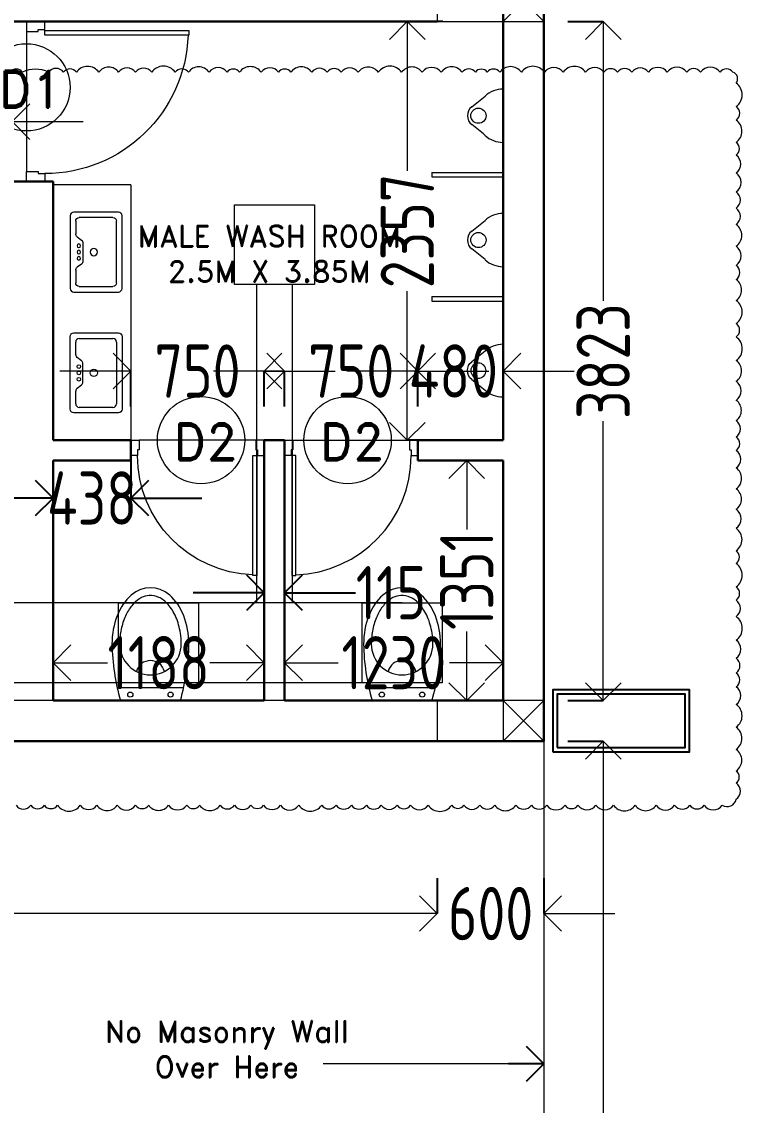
# Model space of a CAD drawing. Header units: inches. Extents: x -605 to 2991212, y -2872845 to 0.
# Drawn here: x 2406949 to 2411006, y -2777668 to -2771565 of the extents above; entities that cross this region are included whole.
import ezdxf

# ---------------------------------------------------------------- set-up
doc = ezdxf.new("R2010")
doc.units = ezdxf.units.IN
doc.header["$LTSCALE"] = 600
doc.header["$MEASUREMENT"] = 0
for name, color, linetype in [('BG&E - DIMENSIONS', 7, 'Continuous'), ('SnT-DIMENSION', 7, 'Continuous'), ('SnT-ROAD', 25, 'Continuous')]:
    doc.layers.add(name, color=color, linetype=linetype)
for name, color, linetype, lineweight in [('DIM', 251, 'Continuous', 0), ('elevation wall', 7, 'Continuous', 13), ('FURNITURE', 23, 'Continuous', 9), ('OBJET', 251, 'Continuous', 9), ('rRCC 2', 40, 'Continuous', 15), ('TEXT', 7, 'Continuous', 0), ('WALLS', 7, 'Continuous', 30)]:
    doc.layers.add(name, color=color, linetype=linetype, lineweight=lineweight)
doc.layers.add('window', color=7, linetype='Continuous', lineweight=15, true_color=0x735461)
doc.styles.add('DIM', font='geniso.shx', dxfattribs={"width": 0.85})
doc.styles.add('PV_ROMAND', font='romand.shx')
doc.styles.add('ROMAND', font='romand.shx')
doc.dimstyles.new('ST-100', dxfattribs={"dimscale": 100, "dimtxt": 2.5, "dimasz": 2, "dimexe": 0.18, "dimexo": 0.0625, "dimgap": 0.2, "dimtad": 0, "dimdec": 0, "dimzin": 0, "dimdsep": 46, "dimtxsty": 'DIM', "dimblk": 'OPEN90', "dimcen": 0.09, "dimclrd": 256, "dimclrt": 7, "dimadec": 0, "dimazin": 0, "dimtfac": 1, "dimtdec": 0, "dimtofl": 0, "dimtmove": 0, "dimatfit": 3, "dimldrblk": 'OPEN90', "dimfxl": 1, "dimtolj": 1, "dimtzin": 0, "dimlwd": -1, "dimarcsym": 0})

# ---------------------------------------------------------------- blocks, each defined once
blk = doc.blocks.new('svsdsdcsd')
at = {"layer": 'OBJET', "linetype": 'ByBlock'}
for p, q in [((165026.23, -53640.84), (165026.23, -53633.05)), ((165027.08, -53632.21), (165041.39, -53632.21)), ((165042.23, -53633.05), (165042.23, -53640.84)), ((165030.02, -53641.68), (165027.08, -53641.68)), ((165031.46, -53640.33), (165030.7, -53641.34)), ((165036.34, -53640), (165032.13, -53640)), ((165037.77, -53641.34), (165037.01, -53640.33)), ((165041.39, -53641.68), (165038.44, -53641.68))]:
    blk.add_line(p, q, dxfattribs=at)
blk.add_lwpolyline([(165042.66, -53642.94), (165025.81, -53642.94, -0.414214), (165024.97, -53642.1), (165024.97, -53631.78, -0.414214), (165025.81, -53630.94), (165042.66, -53630.94, -0.414214), (165043.5, -53631.78), (165043.5, -53642.1, -0.414214)], format="xyb", close=True, dxfattribs=at)
for centre, radius in [((165034.23, -53637.47), 0.842), ((165032.77, -53640.95), 0.421), ((165034.23, -53640.95), 0.421), ((165035.7, -53640.95), 0.421)]:
    blk.add_circle(centre, radius, dxfattribs=at)
for centre, start, end in [((165027.08, -53633.05), 90, 180), ((165041.39, -53633.05), 0, 90), ((165027.08, -53640.84), 180, 270), ((165030.02, -53640.84), 270, 323.1301), ((165032.13, -53640.84), 90, 143.1301), ((165036.34, -53640.84), 36.8699, 90), ((165038.44, -53640.84), 216.8699, 270), ((165041.39, -53640.84), 270, 0)]:
    blk.add_arc(centre, 0.842, start, end, dxfattribs=at)
blk = doc.blocks.new('Urinal')
at = {"layer": 'OBJET'}
blk.add_circle((2454060.82, -2300340.1), 1.71, dxfattribs=at)
for centre, radius, start, end in [((2454055.28, -2300340.1), 6, 47.5611, 90), ((2454083.62, -2300309.11), 36, 227.5611, 233.6632), ((2454060.82, -2300340.1), 2.48, 306.3368, 53.6632), ((2454083.62, -2300371.1), 36, 126.3368, 132.4389), ((2454055.28, -2300340.1), 6, 270, 312.4389)]:
    blk.add_arc(centre, radius, start, end, dxfattribs=at)
blk = doc.blocks.new('WC')
at = {"layer": 'OBJET'}
for p, q in [((-6.48, 2.5), (6.48, 2.5)), ((-5.84, 0), (5.84, 0))]:
    blk.add_line(p, q, dxfattribs=at)
for centre in [(-3.93, 1.15), (3.93, 1.15)]:
    blk.add_circle(centre, 0.504, dxfattribs=at)
for centre, radius, start, end in [((34.68, 11.75), 42.19, 181.0205, 196.1744), ((0, 11), 6, 180, 0), ((-34.68, 11.75), 42.19, 343.8256, 358.9795), ((0, 5), 2.79, 13.4234, 166.5766)]:
    blk.add_arc(centre, radius, start, end, dxfattribs=at)
blk.add_ellipse((0, 11), major_axis=(0, 11), ratio=0.681818, start_param=4.712389, end_param=7.853982, dxfattribs=at)
blk.add_open_spline([(6, 11), (6, 11.71), (5.95, 12.42), (5.68, 14.24), (5.38, 15.32), (4.55, 17.24), (4.03, 18.06), (2.88, 19.36), (2.26, 19.83), (1.01, 20.41), (0.39, 20.53), (-0.74, 20.46), (-1.26, 20.32), (-2.29, 19.8), (-2.8, 19.41), (-3.77, 18.39), (-4.22, 17.76), (-4.99, 16.29), (-5.31, 15.46), (-5.78, 13.68), (-5.93, 12.73), (-5.99, 11.52), (-6, 11.26), (-6, 11)], degree=3, knots=[4.712389, 4.712389, 4.712389, 4.712389, 4.92559, 4.92559, 5.275668, 5.275668, 5.625747, 5.625747, 5.975825, 5.975825, 6.325903, 6.325903, 6.616019, 6.616019, 6.906135, 6.906135, 7.196251, 7.196251, 7.486368, 7.486368, 7.776484, 7.776484, 7.853982, 7.853982, 7.853982, 7.853982], dxfattribs=at)
blk = doc.blocks.new('door1')
at = {"layer": 'FURNITURE', "ltscale": 10}
blk.add_line((-29102.45, -2427.68), (-29134.02, -2427.68), dxfattribs=at)
for points in [[(-29103.25, -2391.1), (-29103.25, -2423.54), (-29102.22, -2423.54), (-29102.22, -2391.1)], [(-29134.02, -2425.03), (-29134.47, -2425.03), (-29134.47, -2423.52), (-29136.24, -2423.52), (-29136.24, -2427.68), (-29134.02, -2427.68)], [(-29102.45, -2425.03), (-29102.01, -2425.03), (-29102.01, -2423.52), (-29100.24, -2423.52), (-29100.24, -2427.68), (-29102.45, -2427.68)]]:
    blk.add_lwpolyline(points, close=True, dxfattribs=at)
blk.add_arc((-29102.22, -2423.52), 32.24, 91.8346, 180, dxfattribs=at)
blk = doc.blocks.new('D1')
at = {"layer": 'TEXT'}
blk.add_circle((2456730.2, -2276732.2), 245.7, dxfattribs=at)
at = {"layer": 'TEXT', "insert": (2456573, -2276639.1), "char_height": 206.12, "attachment_point": 1, "style": 'PV_ROMAND'}
blk.add_mtext('D1', dxfattribs=at)
blk = doc.blocks.new('D2')
at = {"layer": 'TEXT'}
blk.add_circle((2458088.9, -2300413.6), 245.7, dxfattribs=at)
at = {"layer": 'TEXT', "insert": (2457931.8, -2300320.5), "char_height": 206.12, "attachment_point": 1, "style": 'PV_ROMAND'}
blk.add_mtext('D2', dxfattribs=at)
blk = doc.blocks.new('_Open90')
at = {"color": 0, "linetype": 'ByBlock', "lineweight": -2}
for p, q in [((-0.5, 0.5), (0, 0)), ((0, 0), (-1, 0)), ((0, 0), (-0.5, -0.5))]:
    blk.add_line(p, q, dxfattribs=at)
blk = doc.blocks.new('*D2217')
at = {"layer": 'Defpoints', "color": 0}
for p in [(2409773.8, -2775618.3), (2410223, -2775618.3), (2409888.8, -2802607.3)]:
    blk.add_point(p, dxfattribs=at)
at = {"layer": 'DIM', "color": 0, "lineweight": -2}
for p, q in [((2410023, -2775618.3), (2410223, -2775618.3)), ((2410023, -2802607.3), (2410223, -2802607.3))]:
    blk.add_line(p, q, dxfattribs=at)
at = {"layer": 'DIM'}
for p, q in [((2410223, -2775818.3), (2410223, -2788683.9)), ((2410223, -2802407.3), (2410223, -2789541.7))]:
    blk.add_line(p, q, dxfattribs=at)
at = {"layer": 'DIM', "xscale": 200, "yscale": 200, "zscale": 200}
for p, rotation in [((2410223, -2775618.3), 90), ((2410223, -2802607.3), 270)]:
    blk.add_blockref('_Open90', p, dxfattribs=dict(at, rotation=rotation))
at = {"layer": 'DIM', "color": 7, "insert": (2410223, -2789112.8), "char_height": 300, "attachment_point": 5, "rotation": 90, "style": 'DIM'}
blk.add_mtext('\\A1;26989', dxfattribs=at)
blk = doc.blocks.new('*D2218')
at = {"layer": 'Defpoints', "color": 0}
for p in [(2409888.8, -2771565.4), (2410223, -2771565.4), (2409888.8, -2775388.3)]:
    blk.add_point(p, dxfattribs=at)
at = {"layer": 'DIM', "color": 0, "lineweight": -2}
for p, q in [((2410023, -2771565.4), (2410223, -2771565.4)), ((2410023, -2775388.3), (2410223, -2775388.3))]:
    blk.add_line(p, q, dxfattribs=at)
at = {"layer": 'DIM'}
for p, q in [((2410223, -2771765.4), (2410223, -2773138.1)), ((2410223, -2775188.3), (2410223, -2773815.6))]:
    blk.add_line(p, q, dxfattribs=at)
at = {"layer": 'DIM', "xscale": 200, "yscale": 200, "zscale": 200}
for p, rotation in [((2410223, -2771565.4), 90), ((2410223, -2775388.3), 270)]:
    blk.add_blockref('_Open90', p, dxfattribs=dict(at, rotation=rotation))
at = {"layer": 'DIM', "color": 7, "insert": (2410223, -2773476.9), "char_height": 300, "attachment_point": 5, "rotation": 90, "style": 'DIM'}
blk.add_mtext('\\A1;3823', dxfattribs=at)
blk = doc.blocks.new('*D2225')
at = {"layer": 'Defpoints', "color": 0}
for p in [(2403288.7, -2775618.3), (2409288.8, -2775618.3), (2403288.7, -2776588.4)]:
    blk.add_point(p, dxfattribs=at)
at = {"layer": 'DIM', "color": 0, "lineweight": -2}
for p, q in [((2403288.7, -2776388.4), (2403288.7, -2776588.4)), ((2409288.8, -2776388.4), (2409288.8, -2776588.4))]:
    blk.add_line(p, q, dxfattribs=at)
at = {"layer": 'DIM'}
for p, q in [((2403488.7, -2776588.4), (2405949.9, -2776588.4)), ((2409088.8, -2776588.4), (2406627.6, -2776588.4))]:
    blk.add_line(p, q, dxfattribs=at)
at = {"layer": 'DIM', "xscale": 200, "yscale": 200, "zscale": 200, "rotation": 180}
blk.add_blockref('_Open90', (2403288.7, -2776588.4), dxfattribs=at)
at = {"layer": 'DIM', "xscale": 200, "yscale": 200, "zscale": 200}
blk.add_blockref('_Open90', (2409288.8, -2776588.4), dxfattribs=at)
at = {"layer": 'DIM', "color": 7, "insert": (2406288.8, -2776588.4), "char_height": 300, "attachment_point": 5, "style": 'DIM'}
blk.add_mtext('\\A1;6000', dxfattribs=at)
blk = doc.blocks.new('*D2226')
at = {"layer": 'Defpoints', "color": 0}
for p in [(2409288.8, -2775618.3), (2409888.8, -2775618.3), (2409888.8, -2776588.4)]:
    blk.add_point(p, dxfattribs=at)
at = {"layer": 'DIM', "color": 0, "lineweight": -2}
for p, q in [((2409288.8, -2776388.4), (2409288.8, -2776588.4)), ((2409888.8, -2776388.4), (2409888.8, -2776588.4))]:
    blk.add_line(p, q, dxfattribs=at)
at = {"layer": 'DIM'}
for p, q in [((2409088.8, -2776588.4), (2408888.8, -2776588.4)), ((2410088.8, -2776588.4), (2410288.8, -2776588.4))]:
    blk.add_line(p, q, dxfattribs=at)
at = {"layer": 'DIM', "xscale": 200, "yscale": 200, "zscale": 200}
blk.add_blockref('_Open90', (2409288.8, -2776588.4), dxfattribs=at)
at = {"layer": 'DIM', "xscale": 200, "yscale": 200, "zscale": 200, "rotation": 180}
blk.add_blockref('_Open90', (2409888.8, -2776588.4), dxfattribs=at)
at = {"layer": 'DIM', "color": 7, "insert": (2409588.8, -2776588.4), "char_height": 300, "attachment_point": 5, "style": 'DIM'}
blk.add_mtext('\\A1;600', dxfattribs=at)
blk = doc.blocks.new('*D2231')
at = {"layer": 'Defpoints', "color": 0}
for p in [(2406896.2, -2772128.3), (2405996.2, -2772552.1), (2406896.2, -2772625.6)]:
    blk.add_point(p, dxfattribs=at)
at = {"layer": 'DIM'}
for p, q in [((2405796.2, -2772128.3), (2405596.2, -2772128.3)), ((2407096.2, -2772128.3), (2407296.2, -2772128.3))]:
    blk.add_line(p, q, dxfattribs=at)
at = {"layer": 'DIM', "color": 0, "lineweight": -2}
for p, q in [((2405996.2, -2772328.3), (2405996.2, -2772128.3)), ((2406896.2, -2772328.3), (2406896.2, -2772128.3))]:
    blk.add_line(p, q, dxfattribs=at)
at = {"layer": 'DIM', "xscale": 200, "yscale": 200, "zscale": 200}
blk.add_blockref('_Open90', (2405996.2, -2772128.3), dxfattribs=at)
at = {"layer": 'DIM', "xscale": 200, "yscale": 200, "zscale": 200, "rotation": 180}
blk.add_blockref('_Open90', (2406896.2, -2772128.3), dxfattribs=at)
at = {"layer": 'DIM', "color": 7, "insert": (2406446.2, -2772128.3), "char_height": 300, "attachment_point": 5, "style": 'DIM'}
blk.add_mtext('\\A1;900', dxfattribs=at)
blk = doc.blocks.new('*D2236')
at = {"layer": 'Defpoints', "color": 0}
for p in [(2408314.2, -2775175.7), (2407126.2, -2775388.3), (2408314.2, -2775388.3)]:
    blk.add_point(p, dxfattribs=at)
at = {"layer": 'DIM', "color": 0, "lineweight": -2}
for p, q in [((2407126.2, -2775375.7), (2407126.2, -2775175.7)), ((2408314.2, -2775375.7), (2408314.2, -2775175.7))]:
    blk.add_line(p, q, dxfattribs=at)
at = {"layer": 'DIM'}
for p, q in [((2407326.2, -2775175.7), (2407432.4, -2775175.7)), ((2408114.2, -2775175.7), (2408007.9, -2775175.7))]:
    blk.add_line(p, q, dxfattribs=at)
at = {"layer": 'DIM', "xscale": 200, "yscale": 200, "zscale": 200, "rotation": 180}
blk.add_blockref('_Open90', (2407126.2, -2775175.7), dxfattribs=at)
at = {"layer": 'DIM', "xscale": 200, "yscale": 200, "zscale": 200}
blk.add_blockref('_Open90', (2408314.2, -2775175.7), dxfattribs=at)
at = {"layer": 'DIM', "color": 7, "insert": (2407720.2, -2775175.7), "char_height": 300, "attachment_point": 5, "style": 'DIM'}
blk.add_mtext('\\A1;1188', dxfattribs=at)
blk = doc.blocks.new('*D2237')
at = {"layer": 'Defpoints', "color": 0}
for p in [(2409658.8, -2775175.7), (2408429.2, -2775388.3), (2409658.8, -2775388.3)]:
    blk.add_point(p, dxfattribs=at)
at = {"layer": 'DIM', "color": 0, "lineweight": -2}
for p, q in [((2408429.2, -2775375.7), (2408429.2, -2775175.7)), ((2409658.8, -2775375.7), (2409658.8, -2775175.7))]:
    blk.add_line(p, q, dxfattribs=at)
at = {"layer": 'DIM'}
for p, q in [((2408629.2, -2775175.7), (2408730.6, -2775175.7)), ((2409458.8, -2775175.7), (2409357.3, -2775175.7))]:
    blk.add_line(p, q, dxfattribs=at)
at = {"layer": 'DIM', "xscale": 200, "yscale": 200, "zscale": 200, "rotation": 180}
blk.add_blockref('_Open90', (2408429.2, -2775175.7), dxfattribs=at)
at = {"layer": 'DIM', "xscale": 200, "yscale": 200, "zscale": 200}
blk.add_blockref('_Open90', (2409658.8, -2775175.7), dxfattribs=at)
at = {"layer": 'DIM', "color": 7, "insert": (2409044, -2775175.7), "char_height": 300, "attachment_point": 5, "style": 'DIM'}
blk.add_mtext('\\A1;1230', dxfattribs=at)
blk = doc.blocks.new('*D2238')
at = {"layer": 'Defpoints', "color": 0}
for p in [(2409454.5, -2774037.4), (2409658.8, -2774037.4), (2409658.8, -2775388.3)]:
    blk.add_point(p, dxfattribs=at)
at = {"layer": 'DIM', "color": 0, "lineweight": -2}
for p, q in [((2409654.5, -2774037.4), (2409454.5, -2774037.4)), ((2409654.5, -2775388.3), (2409454.5, -2775388.3))]:
    blk.add_line(p, q, dxfattribs=at)
at = {"layer": 'DIM'}
for p, q in [((2409454.5, -2774237.4), (2409454.5, -2774425.1)), ((2409454.5, -2775188.3), (2409454.5, -2775000.6))]:
    blk.add_line(p, q, dxfattribs=at)
at = {"layer": 'DIM', "xscale": 200, "yscale": 200, "zscale": 200}
for p, rotation in [((2409454.5, -2774037.4), 90), ((2409454.5, -2775388.3), 270)]:
    blk.add_blockref('_Open90', p, dxfattribs=dict(at, rotation=rotation))
at = {"layer": 'DIM', "color": 7, "insert": (2409454.5, -2774712.8), "char_height": 300, "attachment_point": 5, "rotation": 90, "style": 'DIM'}
blk.add_mtext('\\A1;1351', dxfattribs=at)
blk = doc.blocks.new('*D2239')
at = {"layer": 'Defpoints', "color": 0}
for p in [(2409179.2, -2773533.1), (2409179.2, -2773922.4), (2409658.8, -2773922.4)]:
    blk.add_point(p, dxfattribs=at)
at = {"layer": 'DIM'}
for p, q in [((2408979.2, -2773533.1), (2408779.2, -2773533.1)), ((2409858.8, -2773533.1), (2410058.8, -2773533.1))]:
    blk.add_line(p, q, dxfattribs=at)
at = {"layer": 'DIM', "color": 0, "lineweight": -2}
for p, q in [((2409179.2, -2773733.1), (2409179.2, -2773533.1)), ((2409658.8, -2773733.1), (2409658.8, -2773533.1))]:
    blk.add_line(p, q, dxfattribs=at)
at = {"layer": 'DIM', "xscale": 200, "yscale": 200, "zscale": 200}
blk.add_blockref('_Open90', (2409179.2, -2773533.1), dxfattribs=at)
at = {"layer": 'DIM', "xscale": 200, "yscale": 200, "zscale": 200, "rotation": 180}
blk.add_blockref('_Open90', (2409658.8, -2773533.1), dxfattribs=at)
at = {"layer": 'DIM', "color": 7, "insert": (2409379.2, -2773533.1), "char_height": 300, "attachment_point": 5, "style": 'DIM'}
blk.add_mtext('\\A1;480', dxfattribs=at)
blk = doc.blocks.new('*D2240')
at = {"layer": 'Defpoints', "color": 0}
for p in [(2408429.2, -2773533.1), (2408429.2, -2773922.4), (2409179.2, -2773922.4)]:
    blk.add_point(p, dxfattribs=at)
at = {"layer": 'DIM'}
for p, q in [((2408229.2, -2773533.1), (2408029.2, -2773533.1)), ((2409379.2, -2773533.1), (2409579.2, -2773533.1))]:
    blk.add_line(p, q, dxfattribs=at)
at = {"layer": 'DIM', "color": 0, "lineweight": -2}
for p, q in [((2408429.2, -2773733.1), (2408429.2, -2773533.1)), ((2409179.2, -2773733.1), (2409179.2, -2773533.1))]:
    blk.add_line(p, q, dxfattribs=at)
at = {"layer": 'DIM', "xscale": 200, "yscale": 200, "zscale": 200}
blk.add_blockref('_Open90', (2408429.2, -2773533.1), dxfattribs=at)
at = {"layer": 'DIM', "xscale": 200, "yscale": 200, "zscale": 200, "rotation": 180}
blk.add_blockref('_Open90', (2409179.2, -2773533.1), dxfattribs=at)
at = {"layer": 'DIM', "color": 7, "insert": (2408804.2, -2773533.1), "char_height": 300, "attachment_point": 5, "style": 'DIM'}
blk.add_mtext('\\A1;750', dxfattribs=at)
blk = doc.blocks.new('*D2241')
at = {"layer": 'Defpoints', "color": 0}
for p in [(2407564.2, -2773533.1), (2407564.2, -2773922.4), (2408314.2, -2773922.4)]:
    blk.add_point(p, dxfattribs=at)
at = {"layer": 'DIM'}
for p, q in [((2407364.2, -2773533.1), (2407164.2, -2773533.1)), ((2408514.2, -2773533.1), (2408714.2, -2773533.1))]:
    blk.add_line(p, q, dxfattribs=at)
at = {"layer": 'DIM', "color": 0, "lineweight": -2}
for p, q in [((2407564.2, -2773733.1), (2407564.2, -2773533.1)), ((2408314.2, -2773733.1), (2408314.2, -2773533.1))]:
    blk.add_line(p, q, dxfattribs=at)
at = {"layer": 'DIM', "xscale": 200, "yscale": 200, "zscale": 200}
blk.add_blockref('_Open90', (2407564.2, -2773533.1), dxfattribs=at)
at = {"layer": 'DIM', "xscale": 200, "yscale": 200, "zscale": 200, "rotation": 180}
blk.add_blockref('_Open90', (2408314.2, -2773533.1), dxfattribs=at)
at = {"layer": 'DIM', "color": 7, "insert": (2407939.2, -2773533.1), "char_height": 300, "attachment_point": 5, "style": 'DIM'}
blk.add_mtext('\\A1;750', dxfattribs=at)
blk = doc.blocks.new('*D2242')
at = {"layer": 'Defpoints', "color": 0}
for p in [(2409120, -2771565.4), (2409658.8, -2771565.4), (2409658.8, -2773922.4)]:
    blk.add_point(p, dxfattribs=at)
at = {"layer": 'DIM', "color": 0, "lineweight": -2}
for p, q in [((2409320, -2771565.4), (2409120, -2771565.4)), ((2409320, -2773922.4), (2409120, -2773922.4))]:
    blk.add_line(p, q, dxfattribs=at)
at = {"layer": 'DIM'}
for p, q in [((2409120, -2771765.4), (2409120, -2772405.1)), ((2409120, -2773722.4), (2409120, -2773082.6))]:
    blk.add_line(p, q, dxfattribs=at)
at = {"layer": 'DIM', "xscale": 200, "yscale": 200, "zscale": 200}
for p, rotation in [((2409120, -2771565.4), 90), ((2409120, -2773922.4), 270)]:
    blk.add_blockref('_Open90', p, dxfattribs=dict(at, rotation=rotation))
at = {"layer": 'DIM', "color": 7, "insert": (2409120, -2772743.9), "char_height": 300, "attachment_point": 5, "rotation": 90, "style": 'DIM'}
blk.add_mtext('\\A1;2357', dxfattribs=at)
blk = doc.blocks.new('*D2243')
at = {"layer": 'Defpoints', "color": 0}
for p in [(2404688.7, -2771140.6), (2404688.7, -2771565.4), (2409288.8, -2771565.4)]:
    blk.add_point(p, dxfattribs=at)
at = {"layer": 'DIM', "color": 0, "lineweight": -2}
for p, q in [((2404688.7, -2771340.6), (2404688.7, -2771140.6)), ((2409288.8, -2771340.6), (2409288.8, -2771140.6))]:
    blk.add_line(p, q, dxfattribs=at)
at = {"layer": 'DIM'}
for p, q in [((2404888.7, -2771140.6), (2406637.2, -2771140.6)), ((2409088.8, -2771140.6), (2407340.4, -2771140.6))]:
    blk.add_line(p, q, dxfattribs=at)
at = {"layer": 'DIM', "xscale": 200, "yscale": 200, "zscale": 200, "rotation": 180}
blk.add_blockref('_Open90', (2404688.7, -2771140.6), dxfattribs=at)
at = {"layer": 'DIM', "xscale": 200, "yscale": 200, "zscale": 200}
blk.add_blockref('_Open90', (2409288.8, -2771140.6), dxfattribs=at)
at = {"layer": 'DIM', "color": 7, "insert": (2406988.8, -2771140.6), "char_height": 300, "attachment_point": 5, "style": 'DIM'}
blk.add_mtext('\\A1;4600', dxfattribs=at)
blk = doc.blocks.new('*D2271')
at = {"layer": 'BG&E - DIMENSIONS', "color": 0, "linetype": 'ByBlock', "lineweight": -2}
for p, q in [((2407126.2, -2774037.4), (2407126.2, -2774248.4)), ((2407564.2, -2774037.4), (2407564.2, -2774248.4))]:
    blk.add_line(p, q, dxfattribs=at)
at = {"layer": 'BG&E - DIMENSIONS', "linetype": 'ByBlock'}
for p, q in [((2406926.2, -2774248.4), (2406726.2, -2774248.4)), ((2407764.2, -2774248.4), (2407964.2, -2774248.4))]:
    blk.add_line(p, q, dxfattribs=at)
at = {"layer": 'Defpoints', "color": 0}
for p in [(2407126.2, -2774037.4), (2407564.2, -2774037.4), (2407126.2, -2774248.4)]:
    blk.add_point(p, dxfattribs=at)
at = {"layer": 'BG&E - DIMENSIONS', "xscale": 200, "yscale": 200, "zscale": 200}
blk.add_blockref('_Open90', (2407126.2, -2774248.4), dxfattribs=at)
at = {"layer": 'BG&E - DIMENSIONS', "xscale": 200, "yscale": 200, "zscale": 200, "rotation": 180}
blk.add_blockref('_Open90', (2407564.2, -2774248.4), dxfattribs=at)
at = {"layer": 'BG&E - DIMENSIONS', "color": 7, "insert": (2407345.2, -2774248.4), "char_height": 300, "attachment_point": 5, "style": 'DIM'}
blk.add_mtext('\\A1;438', dxfattribs=at)
blk = doc.blocks.new('*D2272')
at = {"layer": 'BG&E - DIMENSIONS', "color": 0, "linetype": 'ByBlock', "lineweight": -2}
for p, q in [((2408314.2, -2774655.3), (2408314.2, -2774781.4)), ((2408429.2, -2774655.3), (2408429.2, -2774781.4))]:
    blk.add_line(p, q, dxfattribs=at)
at = {"layer": 'BG&E - DIMENSIONS', "linetype": 'ByBlock'}
for p, q in [((2408114.2, -2774781.4), (2407914.2, -2774781.4)), ((2408629.2, -2774781.4), (2408829.2, -2774781.4))]:
    blk.add_line(p, q, dxfattribs=at)
at = {"layer": 'Defpoints', "color": 0}
for p in [(2408314.2, -2774655.3), (2408429.2, -2774655.3), (2408429.2, -2774781.4)]:
    blk.add_point(p, dxfattribs=at)
at = {"layer": 'BG&E - DIMENSIONS', "xscale": 200, "yscale": 200, "zscale": 200}
blk.add_blockref('_Open90', (2408314.2, -2774781.4), dxfattribs=at)
at = {"layer": 'BG&E - DIMENSIONS', "xscale": 200, "yscale": 200, "zscale": 200, "rotation": 180}
blk.add_blockref('_Open90', (2408429.2, -2774781.4), dxfattribs=at)
at = {"layer": 'BG&E - DIMENSIONS', "color": 7, "insert": (2409027.7, -2774781.4), "char_height": 300, "attachment_point": 5, "style": 'DIM'}
blk.add_mtext('\\A1;115', dxfattribs=at)

msp = doc.modelspace()

# ---------------------------------------------------------------- linework, layer by layer
at = {"color": 3, "linetype": 'ByBlock'}
msp.add_lwpolyline([(2409938.8, -2775678.3), (2410708.8, -2775678.3), (2410708.8, -2775328.3), (2409938.8, -2775328.3)], close=True, dxfattribs=at)
at = {"color": 2, "linetype": 'ByBlock'}
msp.add_lwpolyline([(2409963.8, -2775653.3), (2410683.8, -2775653.3), (2410683.8, -2775353.3), (2409963.8, -2775353.3)], close=True, dxfattribs=at)
at = {"layer": 'DIM', "linetype": 'ByBlock'}
msp.add_line((2409090.5, -2775388.3), (2402688.7, -2775388.3), dxfattribs=at)
at = {"layer": 'DIM', "color": 114, "linetype": 'ByBlock', "true_color": 0x139b48}
msp.add_lwpolyline([(2406918.2, -2775978.2, 0.520567), (2407000.5, -2775978.2, 0.520567), (2407077.1, -2775978.2, 0.520567), (2407151.4, -2775978.2, 0.520567), (2407279.4, -2775978.2, 0.520567), (2407373.2, -2775978.2, 0.520567), (2407487.3, -2775978.2, 0.520567), (2407591, -2775978.2, 0.520567), (2407664.3, -2775978.2, 0.520567), (2407775.8, -2775978.2, 0.520567), (2407878.5, -2775978.2, 0.520567), (2407951.4, -2775978.2, 0.520567), (2408066.1, -2775978.2, 0.520567), (2408147.1, -2775978.2, 0.520567), (2408239.4, -2775978.2, 0.520567), (2408311.3, -2775978.2, 0.520567), (2408405.8, -2775978.2, 0.520567), (2408509.3, -2775978.2, 0.520567), (2408638.2, -2775978.2, 0.520567), (2408718.9, -2775978.2, 0.520567), (2408805.2, -2775978.2, 0.520567), (2408889.6, -2775978.2, 0.520567), (2408973.4, -2775978.2, 0.520567), (2409062.6, -2775978.2, 0.520567), (2409138.7, -2775978.2, 0.520567), (2409237.6, -2775978.2, 0.520567), (2409370.1, -2775978.2, 0.520567), (2409438.6, -2775978.2, 0.520567), (2409528.5, -2775978.2, 0.520567), (2409612.5, -2775978.2, 0.520567), (2409731.4, -2775978.2, 0.520567), (2409819, -2775978.2, 0.520567), (2409905.1, -2775978.2, 0.520567), (2410007.7, -2775978.2, 0.520567), (2410080.8, -2775978.2, 0.520567), (2410182, -2775978.2, 0.520567), (2410281.2, -2775978.2, 0.520567), (2410402.5, -2775978.2, 0.520567), (2410520.6, -2775978.2, 0.520567), (2410624.7, -2775978.2, 0.520567), (2410710.5, -2775978.2, 0.520567), (2410791.1, -2775978.2, 0.520567), (2410892.9, -2775978.2, 0.520567), (2410971.1, -2775944.9, 0.520567), (2410971.1, -2775852.9, 0.520567), (2410971.1, -2775785.6, 0.520567), (2410971.1, -2775664.2, 0.520567), (2410971.1, -2775538.7, 0.520567), (2410971.1, -2775410.4, 0.520567), (2410971.1, -2775311.4, 0.520567), (2410971.1, -2775233.7, 0.520567), (2410971.1, -2775150.9, 0.520567), (2410971.1, -2775048.5, 0.520567), (2410971.1, -2774915.9, 0.520567), (2410971.1, -2774823.4, 0.520567), (2410971.1, -2774748, 0.520567), (2410971.1, -2774616.6, 0.520567), (2410971.1, -2774545.2, 0.520567), (2410971.1, -2774418.8, 0.520567), (2410971.1, -2774311.8, 0.520567), (2410971.1, -2774196.9, 0.520567), (2410971.1, -2774078.7, 0.520567), (2410971.1, -2773980.5, 0.520567), (2410971.1, -2773904.3, 0.520567), (2410971.1, -2773811.8, 0.520567), (2410971.1, -2773698, 0.520567), (2410971.1, -2773590.7, 0.520567), (2410971.1, -2773474.1, 0.520567), (2410971.1, -2773340.9, 0.520567), (2410971.1, -2773265.5, 0.520567), (2410971.1, -2773135.5, 0.520567), (2410971.1, -2773017.3, 0.520567), (2410971.1, -2772938.5, 0.520567), (2410971.1, -2772829.9, 0.520567), (2410971.1, -2772707.7, 0.520567), (2410971.1, -2772615.4, 0.520567), (2410971.1, -2772523.9, 0.520567), (2410971.1, -2772417.3, 0.520567), (2410971.1, -2772317.4, 0.520567), (2410971.1, -2772245.1, 0.520567), (2410971.1, -2772120, 0.520567), (2410971.1, -2772043, 0.520567), (2410971.1, -2771911.3, 0.520567), (2410952.9, -2771850.4, 0.520567), (2410880.5, -2771850.4, 0.520567), (2410771.1, -2771850.4, 0.520567), (2410693, -2771850.4, 0.520567), (2410583.4, -2771850.4, 0.520567), (2410476.8, -2771850.4, 0.520567), (2410384.2, -2771850.4, 0.520567), (2410303.1, -2771850.4, 0.520567), (2410225.9, -2771850.4, 0.520567), (2410123.7, -2771850.4, 0.520567), (2409997.3, -2771850.4, 0.520567), (2409891.7, -2771850.4, 0.520567), (2409761.9, -2771850.4, 0.520567), (2409640.3, -2771850.4, 0.520567), (2409570.2, -2771850.4, 0.520567), (2409503.2, -2771850.4, 0.520567), (2409429.1, -2771850.4, 0.520567), (2409310.1, -2771850.4, 0.520567), (2409203.9, -2771850.4, 0.520567), (2409088.2, -2771850.4, 0.520567), (2408956.8, -2771850.4, 0.520567), (2408843.4, -2771850.4, 0.520567), (2408747.3, -2771850.4, 0.520567), (2408668.4, -2771850.4, 0.520567), (2408582, -2771850.4, 0.520567), (2408465.1, -2771850.4, 0.520567), (2408394.5, -2771850.4, 0.520567), (2408298.1, -2771850.4, 0.520567), (2408174.9, -2771850.4, 0.520567), (2408105.6, -2771850.4, 0.520567), (2408004.9, -2771850.4, 0.520567), (2407887.7, -2771850.4, 0.520567), (2407813.3, -2771850.4, 0.520567), (2407681.2, -2771850.4, 0.520567), (2407590.4, -2771850.4, 0.520567), (2407495.1, -2771850.4, 0.520567), (2407383.9, -2771850.4, 0.520567), (2407257.3, -2771850.4, 0.520567), (2407185.2, -2771850.4, 0.520567), (2407101.4, -2771850.4, 0.238414), (2406953.8, -2771850.4, 0.520567), (2406884.4, -2771850.4, 0.520567)], format="xyb", dxfattribs=at)
at = {"layer": 'elevation wall', "color": 1, "linetype": 'ByBlock'}
for p, q in [((2408271.7, -2773046.4), (2408271.7, -2774838.3)), ((2408471.7, -2773046.4), (2408471.7, -2774838.3)), ((2409090.5, -2774838.3), (2402688.7, -2774838.3)), ((2409090.5, -2775288.3), (2402688.7, -2775288.3))]:
    msp.add_line(p, q, dxfattribs=at)
for points in [[(2408146.7, -2772596.4), (2408596.7, -2772596.4), (2408596.7, -2773046.4), (2408146.7, -2773046.4)], [(2407495.2, -2774838.3), (2407945.2, -2774838.3), (2407945.2, -2775288.3), (2407495.2, -2775288.3)], [(2408865.5, -2774838.3), (2409315.5, -2774838.3), (2409315.5, -2775288.3), (2408865.5, -2775288.3)]]:
    msp.add_lwpolyline(points, close=True, dxfattribs=at)
at = {"layer": 'OBJET', "linetype": 'ByBlock'}
for q in [(2407126.2, -2772483.8), (2407564.2, -2773922.4)]:
    msp.add_line((2407564.2, -2772483.8), q, dxfattribs=at)
at = {"layer": 'rRCC 2', "color": 6}
for p, q in [((2409888.8, -2771335.4), (2409658.8, -2771565.4)), ((2409888.8, -2771565.4), (2409658.8, -2771335.4)), ((2409888.8, -2775388.3), (2409658.8, -2775618.3)), ((2409888.8, -2775618.3), (2409658.8, -2775388.3))]:
    msp.add_line(p, q, dxfattribs=at)
for points in [[(2409888.8, -2771565.4), (2409888.8, -2771335.4), (2409288.8, -2771335.4), (2409288.8, -2771565.4)], [(2409888.8, -2771335.4), (2409658.8, -2771335.4), (2409658.8, -2771565.4), (2409888.8, -2771565.4)], [(2409888.8, -2775618.3), (2409888.8, -2775388.3), (2409288.8, -2775388.3), (2409288.8, -2775618.3)], [(2409888.8, -2775388.3), (2409658.8, -2775388.3), (2409658.8, -2775618.3), (2409888.8, -2775618.3)]]:
    msp.add_lwpolyline(points, close=True, dxfattribs=at)
at = {"layer": 'WALLS', "linetype": 'ByBlock'}
for p, q in [((2409888.8, -2770349.7), (2409888.8, -2775618.3)), ((2409658.8, -2771485.4), (2409658.8, -2773922.4)), ((2404688.7, -2771565.4), (2409288.8, -2771565.4)), ((2406896.2, -2772465.4), (2407126.2, -2772465.4)), ((2407126.2, -2773922.4), (2407126.2, -2772465.4)), ((2407126.2, -2773922.4), (2407564.2, -2773922.4)), ((2407564.2, -2773922.4), (2407564.2, -2774037.4)), ((2408429.2, -2773922.4), (2408314.2, -2773922.4)), ((2408314.2, -2773922.4), (2408314.2, -2775388.3)), ((2408429.2, -2773922.4), (2408429.2, -2775388.3)), ((2409658.8, -2773922.4), (2409179.2, -2773922.4)), ((2409179.2, -2773922.4), (2409179.2, -2774037.4)), ((2407126.2, -2775388.3), (2407126.2, -2774037.4)), ((2407126.2, -2774037.4), (2407564.2, -2774037.4)), ((2409658.8, -2774037.4), (2409179.2, -2774037.4)), ((2409658.8, -2774037.4), (2409658.8, -2775388.3)), ((2407126.2, -2775388.3), (2408314.2, -2775388.3)), ((2408429.2, -2775388.3), (2409658.8, -2775388.3)), ((2402688.7, -2775618.3), (2409888.8, -2775618.3))]:
    msp.add_line(p, q, dxfattribs=at)
at = {"layer": 'window', "color": 146, "linetype": 'ByBlock', "true_color": 0x105689}
for p, q in [((2409258.8, -2772414.1), (2409658.8, -2772414.1)), ((2409258.8, -2772414.1), (2409258.8, -2772439.1)), ((2409258.8, -2772439.1), (2409658.8, -2772439.1)), ((2409258.8, -2773114.1), (2409658.8, -2773114.1)), ((2409258.8, -2773114.1), (2409258.8, -2773139.1)), ((2409258.8, -2773139.1), (2409658.8, -2773139.1)), ((2409888.8, -2775618.3), (2409888.8, -2802607.3))]:
    msp.add_line(p, q, dxfattribs=at)

# ---------------------------------------------------------------- block references
at = {"yscale": 24.28977272701566, "zscale": 24.28977272701566, "rotation": 270}
for p, xscale in [((3710197.6, -6781506.9), -24.28977272701566), ((3710197.6, 1235100.7), 24.28977272701566)]:
    msp.add_blockref('svsdsdcsd', p, dxfattribs=dict(at, xscale=xscale))
at = {"linetype": 'ByBlock', "xscale": 28.86666666666667, "yscale": 28.86666666666667, "zscale": 28.86666666666667}
for p in [(2407674.2, -2775388.3), (2409090.5, -2775388.3)]:
    msp.add_blockref('WC', p, dxfattribs=at)
at = {"layer": 'FURNITURE'}
for p, xscale, yscale, zscale, rotation in [((2467668.2, -2044059.5), -25.00000000022915, 25.00000000022915, 25.00000000022915, 270), ((3014569.1, -2824499), -20.83333333353723, 20.83333333353723, 20.83333333353723, 180), ((1802174.2, -2824499), 20.83333333353723, 20.83333333353723, 20.83333333353723, 180)]:
    msp.add_blockref('door1', p, dxfattribs=dict(at, xscale=xscale, yscale=yscale, zscale=zscale, rotation=rotation))
at = {"layer": 'SnT-ROAD', "color": 4, "linetype": 'ByBlock'}
for name, p in [('D1', (-49753.9, -495203.2)), ('D2', (-50129.8, -473508.7)), ('D2', (-49304.8, -473508.7))]:
    msp.add_blockref(name, p, dxfattribs=at)
at = {"layer": 'SnT-ROAD', "color": 4, "linetype": 'ByBlock', "xscale": 25, "yscale": 25, "zscale": 25, "rotation": 180}
for p in [(63761040.8, -60280597.7), (63761040.8, -60281297.7)]:
    msp.add_blockref('Urinal', p, dxfattribs=at)
at = {"layer": 'SnT-ROAD', "color": 4, "linetype": 'ByBlock', "xscale": -25, "yscale": 25, "zscale": 25}
msp.add_blockref('Urinal', (63761040.8, 54734971.8), dxfattribs=at)

# ---------------------------------------------------------------- texts
at = {"layer": 'SnT-DIMENSION', "linetype": 'ByBlock', "char_height": 120, "width": 1617.645, "attachment_point": 3, "style": 'ROMAND'}
for s, insert in [('\\pxqc;\\A1;MALE WASH ROOM \\P2.5M X 3.85M', (2409151.5, -2772712.7)), ('\\A1;\\pxqc;No Masonry Wall Over Here', (2408913, -2777192.2))]:
    msp.add_mtext(s, dxfattribs=dict(at, insert=insert))

# ---------------------------------------------------------------- dimensions: what is measured, and where the dimension line sits
at = {"layer": 'BG&E - DIMENSIONS', "linetype": 'ByBlock'}
dim = msp.add_linear_dim(base=(2407126.2, -2774248.4), p1=(2407564.2, -2774037.4), p2=(2407126.2, -2774037.4), dimstyle='ST-100', override={"dimtxt": 3, "dimexe": 0, "dimexo": 0, "dimfxl": 3, "dimfxlon": 1, "dimtfillclr": 256, "dimarcsym": 1}, dxfattribs=at)
dim.commit()
dim.dimension.update_dxf_attribs({"geometry": '*D2271', "text_midpoint": (2407345.2, -2774248.4), "dimtype": 160})
dim = msp.add_linear_dim(base=(2408429.2, -2774781.4), p1=(2408314.2, -2774655.3), p2=(2408429.2, -2774655.3), dimstyle='ST-100', override={"dimtxt": 3, "dimexe": 0, "dimexo": 0, "dimfxl": 3, "dimfxlon": 1, "dimtfillclr": 256, "dimarcsym": 1}, dxfattribs=at)
dim.commit()
dim.dimension.update_dxf_attribs({"geometry": '*D2272', "text_midpoint": (2409027.7, -2774781.4)})
at = {"layer": 'DIM'}
for base, p1, p2, picture, middle in [((2404688.7, -2771140.6), (2409288.8, -2771565.4), (2404688.7, -2771565.4), '*D2243', (2406988.8, -2771140.6)), ((2406896.2, -2772128.3), (2405996.2, -2772552.1), (2406896.2, -2772625.6), '*D2231', (2406446.2, -2772128.3)), ((2407564.2, -2773533.1), (2408314.2, -2773922.4), (2407564.2, -2773922.4), '*D2241', (2407939.2, -2773533.1)), ((2408429.2, -2773533.1), (2409179.2, -2773922.4), (2408429.2, -2773922.4), '*D2240', (2408804.2, -2773533.1)), ((2408314.2, -2775175.7), (2407126.2, -2775388.3), (2408314.2, -2775388.3), '*D2236', (2407720.2, -2775175.7)), ((2409658.8, -2775175.7), (2408429.2, -2775388.3), (2409658.8, -2775388.3), '*D2237', (2409044, -2775175.7)), ((2403288.7, -2776588.4), (2409288.8, -2775618.3), (2403288.7, -2775618.3), '*D2225', (2406288.8, -2776588.4)), ((2409888.8, -2776588.4), (2409288.8, -2775618.3), (2409888.8, -2775618.3), '*D2226', (2409588.8, -2776588.4))]:
    dim = msp.add_linear_dim(base=base, p1=p1, p2=p2, dimstyle='ST-100', override={"dimtxt": 3, "dimexe": 0, "dimexo": 0, "dimfxl": 2, "dimfxlon": 1, "dimtfillclr": 256, "dimarcsym": 1}, dxfattribs=at)
    dim.commit()
    dim.dimension.update_dxf_attribs({"geometry": picture, "text_midpoint": middle})
for base, p1, p2, picture, middle in [((2409120, -2771565.4), (2409658.8, -2773922.4), (2409658.8, -2771565.4), '*D2242', (2409120, -2772743.9)), ((2410223, -2771565.4), (2409888.8, -2775388.3), (2409888.8, -2771565.4), '*D2218', (2410223, -2773476.9)), ((2409454.5, -2774037.4), (2409658.8, -2775388.3), (2409658.8, -2774037.4), '*D2238', (2409454.5, -2774712.8)), ((2410223, -2775618.3), (2409888.8, -2802607.3), (2409773.8, -2775618.3), '*D2217', (2410223, -2789112.8))]:
    dim = msp.add_linear_dim(base=base, p1=p1, p2=p2, angle=90, dimstyle='ST-100', override={"dimtxt": 3, "dimexe": 0, "dimexo": 0, "dimfxl": 2, "dimfxlon": 1, "dimtfillclr": 256, "dimarcsym": 1}, dxfattribs=at)
    dim.commit()
    dim.dimension.update_dxf_attribs({"geometry": picture, "text_midpoint": middle})
dim = msp.add_linear_dim(base=(2409179.2, -2773533.1), p1=(2409658.8, -2773922.4), p2=(2409179.2, -2773922.4), dimstyle='ST-100', override={"dimtxt": 3, "dimexe": 0, "dimexo": 0, "dimfxl": 2, "dimfxlon": 1, "dimtfillclr": 256, "dimarcsym": 1}, dxfattribs=at)
dim.commit()
dim.dimension.update_dxf_attribs({"geometry": '*D2239', "text_midpoint": (2409379.2, -2773533.1), "dimtype": 160})

# ---------------------------------------------------------------- leaders
at = {"layer": 'DIM', "linetype": 'ByBlock'}
msp.add_leader([(2409888.8, -2777434.2), (2408646, -2777434.2)], dimstyle='ST-100', override={"dimtxt": 3, "dimexe": 0, "dimexo": 0, "dimfxl": 3, "dimfxlon": 1, "dimtfillclr": 256, "dimarcsym": 1}, dxfattribs=at)

doc.saveas('drawing.dxf')
